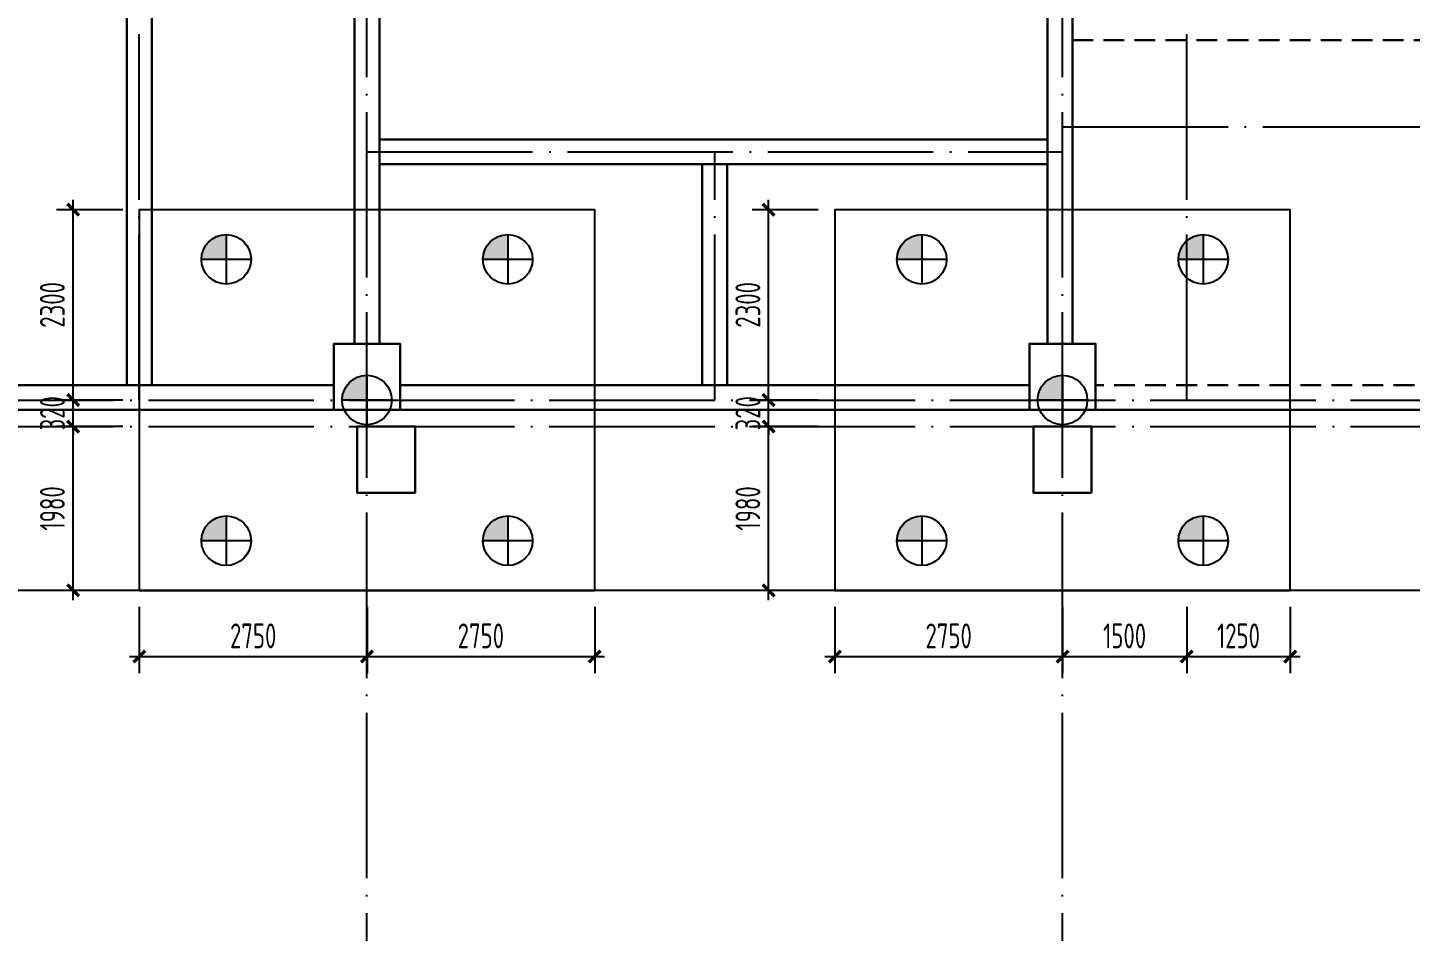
# Model space of a CAD drawing. Extents: x 2430613 to 2739493, y -1540945 to -971137.
# Drawn here: x 2494925 to 2511625, y -1296376 to -1285455 of the extents above; entities that cross this region are included whole.
import ezdxf

# ---------------------------------------------------------------- set-up
doc = ezdxf.new("R2010")
doc.units = 0
doc.header["$LTSCALE"] = 1000
doc.header["$MEASUREMENT"] = 0
doc.header["$PDMODE"] = 3
doc.header["$PDSIZE"] = 50
doc.linetypes.add('DOTE', pattern=[2.42, 2, -0.2, 0.02, -0.2])
doc.linetypes.add('HIDDEN', pattern=[0.375, 0.25, -0.125])
doc.layers.get('0').update_dxf_attribs({"linetype": 'CONTINUOUS'})
doc.layers.get('DEFPOINTS').update_dxf_attribs({"linetype": 'CONTINUOUS'})
for name, color, linetype, lineweight in [('0S-墙-不可见', 30, 'HIDDEN', 30), ('0S-墙-线', 30, 'CONTINUOUS', 30), ('0S-柱-线', 50, 'CONTINUOUS', 30)]:
    doc.layers.add(name, color=color, linetype=linetype, lineweight=lineweight)
for name, color, linetype in [('600直径桩', 4, 'CONTINUOUS'), ('COLU_DIM', 3, 'CONTINUOUS'), ('DOTE', 1, 'DOTE'), ('S1-SLAB-Finstructions', 255, 'CONTINUOUS'), ('承台', 2, 'CONTINUOUS')]:
    doc.layers.add(name, color=color, linetype=linetype)
doc.styles.add('TSSD_Dimension', font='Tssdeng.shx', dxfattribs={"width": 0.7, "bigfont": 'hztxt.shx'})
doc.dimstyles.new('TSSD_100_100', dxfattribs={"dimtxt": 300, "dimasz": 100, "dimexe": 200, "dimexo": 200, "dimgap": 100, "dimtad": 1, "dimdec": 0, "dimzin": 0, "dimdsep": 46, "dimtxsty": 'TSSD_Dimension', "dimblk": 'ARCHTICK', "dimcen": 0, "dimdle": 120, "dimclrt": 7, "dimazin": 0, "dimtfac": 1, "dimtdec": 0, "dimtix": 1, "dimtmove": 2, "dimatfit": 0, "dimldrblk": 'ARCHTICK', "dimfxl": 1, "dimtolj": 1, "dimtzin": 0, "dimarcsym": 0})

# ---------------------------------------------------------------- blocks, each defined once
blk = doc.blocks.new('_ArchTick')
at = {"color": 0, "linetype": 'ByBlock', "const_width": 0.4}
blk.add_lwpolyline([(-0.71, -0.71), (0.71, 0.71)], dxfattribs=at)
blk = doc.blocks.new('*D2043')
at = {"layer": 'COLU_DIM', "color": 0, "lineweight": -2, "transparency": 16777216}
for p, q in [((2496274, -1292455), (2496274, -1293255)), ((2499024, -1292455), (2499024, -1293255)), ((2496154, -1293055), (2499144, -1293055))]:
    blk.add_line(p, q, dxfattribs=at)
at = {"layer": 'DEFPOINTS', "color": 0, "transparency": 16777216}
for p in [(2496274, -1292255), (2499024, -1292255), (2499024, -1293055)]:
    blk.add_point(p, dxfattribs=at)
at = {"layer": 'COLU_DIM', "color": 0, "lineweight": -2, "transparency": 16777216, "xscale": 100, "yscale": 100, "zscale": 100, "rotation": 180}
blk.add_blockref('_ArchTick', (2496274, -1293055), dxfattribs=at)
at = {"layer": 'COLU_DIM', "color": 0, "lineweight": -2, "transparency": 16777216, "xscale": 100, "yscale": 100, "zscale": 100}
blk.add_blockref('_ArchTick', (2499024, -1293055), dxfattribs=at)
at = {"layer": 'COLU_DIM', "color": 7, "transparency": 16777216, "insert": (2497649, -1292805), "char_height": 300, "attachment_point": 5, "style": 'TSSD_Dimension'}
blk.add_mtext('\\A1;2750', dxfattribs=at)
blk = doc.blocks.new('*D2044')
at = {"layer": 'COLU_DIM', "color": 0, "lineweight": -2, "transparency": 16777216}
for p, q in [((2499024, -1292455), (2499024, -1293255)), ((2501774, -1292455), (2501774, -1293255)), ((2498904, -1293055), (2501894, -1293055))]:
    blk.add_line(p, q, dxfattribs=at)
at = {"layer": 'DEFPOINTS', "color": 0, "transparency": 16777216}
for p in [(2499024, -1292255), (2501774, -1292255), (2501774, -1293055)]:
    blk.add_point(p, dxfattribs=at)
at = {"layer": 'COLU_DIM', "color": 0, "lineweight": -2, "transparency": 16777216, "xscale": 100, "yscale": 100, "zscale": 100, "rotation": 180}
blk.add_blockref('_ArchTick', (2499024, -1293055), dxfattribs=at)
at = {"layer": 'COLU_DIM', "color": 0, "lineweight": -2, "transparency": 16777216, "xscale": 100, "yscale": 100, "zscale": 100}
blk.add_blockref('_ArchTick', (2501774, -1293055), dxfattribs=at)
at = {"layer": 'COLU_DIM', "color": 7, "transparency": 16777216, "insert": (2500399, -1292805), "char_height": 300, "attachment_point": 5, "style": 'TSSD_Dimension'}
blk.add_mtext('\\A1;2750', dxfattribs=at)
blk = doc.blocks.new('*D2045')
at = {"layer": 'COLU_DIM', "color": 0, "lineweight": -2, "transparency": 16777216}
for p, q in [((2495474, -1292375), (2495474, -1290155)), ((2496074, -1290275), (2495274, -1290275)), ((2496074, -1292255), (2495274, -1292255))]:
    blk.add_line(p, q, dxfattribs=at)
at = {"layer": 'DEFPOINTS', "color": 0, "transparency": 16777216}
for p in [(2495474, -1290275), (2496274, -1290275), (2496274, -1292255)]:
    blk.add_point(p, dxfattribs=at)
at = {"layer": 'COLU_DIM', "color": 0, "lineweight": -2, "transparency": 16777216, "xscale": 100, "yscale": 100, "zscale": 100}
for p, rotation in [((2495474, -1290275), 90), ((2495474, -1292255), 270)]:
    blk.add_blockref('_ArchTick', p, dxfattribs=dict(at, rotation=rotation))
at = {"layer": 'COLU_DIM', "color": 7, "transparency": 16777216, "insert": (2495224, -1291265), "char_height": 300, "attachment_point": 5, "rotation": 90, "style": 'TSSD_Dimension'}
blk.add_mtext('\\A1;1980', dxfattribs=at)
blk = doc.blocks.new('*D2046')
at = {"layer": 'COLU_DIM', "color": 0, "lineweight": -2, "transparency": 16777216}
for p, q in [((2495474, -1289955), (2495474, -1289855)), ((2496074, -1289955), (2495274, -1289955)), ((2495474, -1290275), (2495474, -1289955)), ((2496074, -1290275), (2495274, -1290275)), ((2495474, -1290275), (2495474, -1290375))]:
    blk.add_line(p, q, dxfattribs=at)
at = {"layer": 'DEFPOINTS', "color": 0, "transparency": 16777216}
for p in [(2495474, -1289955), (2496274, -1289955), (2496274, -1290275)]:
    blk.add_point(p, dxfattribs=at)
at = {"layer": 'COLU_DIM', "color": 0, "lineweight": -2, "transparency": 16777216, "xscale": 100, "yscale": 100, "zscale": 100}
for p, rotation in [((2495474, -1289955), 270), ((2495474, -1290275), 90)]:
    blk.add_blockref('_ArchTick', p, dxfattribs=dict(at, rotation=rotation))
at = {"layer": 'COLU_DIM', "color": 7, "transparency": 16777216, "insert": (2495224, -1290115), "char_height": 300, "attachment_point": 5, "rotation": 90, "style": 'TSSD_Dimension'}
blk.add_mtext('\\A1;320', dxfattribs=at)
blk = doc.blocks.new('*D2047')
at = {"layer": 'COLU_DIM', "color": 0, "lineweight": -2, "transparency": 16777216}
for p, q in [((2495474, -1290075), (2495474, -1287535)), ((2496074, -1287655), (2495274, -1287655)), ((2496074, -1289955), (2495274, -1289955))]:
    blk.add_line(p, q, dxfattribs=at)
at = {"layer": 'DEFPOINTS', "color": 0, "transparency": 16777216}
for p in [(2495474, -1287655), (2496274, -1287655), (2496274, -1289955)]:
    blk.add_point(p, dxfattribs=at)
at = {"layer": 'COLU_DIM', "color": 0, "lineweight": -2, "transparency": 16777216, "xscale": 100, "yscale": 100, "zscale": 100}
for p, rotation in [((2495474, -1287655), 90), ((2495474, -1289955), 270)]:
    blk.add_blockref('_ArchTick', p, dxfattribs=dict(at, rotation=rotation))
at = {"layer": 'COLU_DIM', "color": 7, "transparency": 16777216, "insert": (2495224, -1288805), "char_height": 300, "attachment_point": 5, "rotation": 90, "style": 'TSSD_Dimension'}
blk.add_mtext('\\A1;2300', dxfattribs=at)
blk = doc.blocks.new('*D2048')
at = {"layer": 'COLU_DIM', "color": 0, "lineweight": -2, "transparency": 16777216}
for p, q in [((2504674, -1292455), (2504674, -1293255)), ((2507424, -1292455), (2507424, -1293255)), ((2504554, -1293055), (2507544, -1293055))]:
    blk.add_line(p, q, dxfattribs=at)
at = {"layer": 'DEFPOINTS', "color": 0, "transparency": 16777216}
for p in [(2504674, -1292255), (2507424, -1292255), (2507424, -1293055)]:
    blk.add_point(p, dxfattribs=at)
at = {"layer": 'COLU_DIM', "color": 0, "lineweight": -2, "transparency": 16777216, "xscale": 100, "yscale": 100, "zscale": 100, "rotation": 180}
blk.add_blockref('_ArchTick', (2504674, -1293055), dxfattribs=at)
at = {"layer": 'COLU_DIM', "color": 0, "lineweight": -2, "transparency": 16777216, "xscale": 100, "yscale": 100, "zscale": 100}
blk.add_blockref('_ArchTick', (2507424, -1293055), dxfattribs=at)
at = {"layer": 'COLU_DIM', "color": 7, "transparency": 16777216, "insert": (2506049, -1292805), "char_height": 300, "attachment_point": 5, "style": 'TSSD_Dimension'}
blk.add_mtext('\\A1;2750', dxfattribs=at)
blk = doc.blocks.new('*D2049')
at = {"layer": 'COLU_DIM', "color": 0, "lineweight": -2, "transparency": 16777216}
for p, q in [((2507424, -1292455), (2507424, -1293255)), ((2508924, -1292455), (2508924, -1293255)), ((2507304, -1293055), (2509044, -1293055))]:
    blk.add_line(p, q, dxfattribs=at)
at = {"layer": 'DEFPOINTS', "color": 0, "transparency": 16777216}
for p in [(2507424, -1292255), (2508924, -1292255), (2508924, -1293055)]:
    blk.add_point(p, dxfattribs=at)
at = {"layer": 'COLU_DIM', "color": 0, "lineweight": -2, "transparency": 16777216, "xscale": 100, "yscale": 100, "zscale": 100, "rotation": 180}
blk.add_blockref('_ArchTick', (2507424, -1293055), dxfattribs=at)
at = {"layer": 'COLU_DIM', "color": 0, "lineweight": -2, "transparency": 16777216, "xscale": 100, "yscale": 100, "zscale": 100}
blk.add_blockref('_ArchTick', (2508924, -1293055), dxfattribs=at)
at = {"layer": 'COLU_DIM', "color": 7, "transparency": 16777216, "insert": (2508174, -1292805), "char_height": 300, "attachment_point": 5, "style": 'TSSD_Dimension'}
blk.add_mtext('\\A1;1500', dxfattribs=at)
blk = doc.blocks.new('*D2050')
at = {"layer": 'COLU_DIM', "color": 0, "lineweight": -2, "transparency": 16777216}
for p, q in [((2508924, -1292455), (2508924, -1293255)), ((2510174, -1292455), (2510174, -1293255)), ((2508804, -1293055), (2510294, -1293055))]:
    blk.add_line(p, q, dxfattribs=at)
at = {"layer": 'DEFPOINTS', "color": 0, "transparency": 16777216}
for p in [(2508924, -1292255), (2510174, -1292255), (2510174, -1293055)]:
    blk.add_point(p, dxfattribs=at)
at = {"layer": 'COLU_DIM', "color": 0, "lineweight": -2, "transparency": 16777216, "xscale": 100, "yscale": 100, "zscale": 100, "rotation": 180}
blk.add_blockref('_ArchTick', (2508924, -1293055), dxfattribs=at)
at = {"layer": 'COLU_DIM', "color": 0, "lineweight": -2, "transparency": 16777216, "xscale": 100, "yscale": 100, "zscale": 100}
blk.add_blockref('_ArchTick', (2510174, -1293055), dxfattribs=at)
at = {"layer": 'COLU_DIM', "color": 7, "transparency": 16777216, "insert": (2509549, -1292805), "char_height": 300, "attachment_point": 5, "style": 'TSSD_Dimension'}
blk.add_mtext('\\A1;1250', dxfattribs=at)
blk = doc.blocks.new('*D2051')
at = {"layer": 'COLU_DIM', "color": 0, "lineweight": -2, "transparency": 16777216}
for p, q in [((2503874, -1292375), (2503874, -1290155)), ((2504474, -1290275), (2503674, -1290275)), ((2504474, -1292255), (2503674, -1292255))]:
    blk.add_line(p, q, dxfattribs=at)
at = {"layer": 'DEFPOINTS', "color": 0, "transparency": 16777216}
for p in [(2503874, -1290275), (2504674, -1290275), (2504674, -1292255)]:
    blk.add_point(p, dxfattribs=at)
at = {"layer": 'COLU_DIM', "color": 0, "lineweight": -2, "transparency": 16777216, "xscale": 100, "yscale": 100, "zscale": 100}
for p, rotation in [((2503874, -1290275), 90), ((2503874, -1292255), 270)]:
    blk.add_blockref('_ArchTick', p, dxfattribs=dict(at, rotation=rotation))
at = {"layer": 'COLU_DIM', "color": 7, "transparency": 16777216, "insert": (2503624, -1291265), "char_height": 300, "attachment_point": 5, "rotation": 90, "style": 'TSSD_Dimension'}
blk.add_mtext('\\A1;1980', dxfattribs=at)
blk = doc.blocks.new('*D2052')
at = {"layer": 'COLU_DIM', "color": 0, "lineweight": -2, "transparency": 16777216}
for p, q in [((2503874, -1289955), (2503874, -1289855)), ((2504474, -1289955), (2503674, -1289955)), ((2503874, -1290275), (2503874, -1289955)), ((2504474, -1290275), (2503674, -1290275)), ((2503874, -1290275), (2503874, -1290375))]:
    blk.add_line(p, q, dxfattribs=at)
at = {"layer": 'DEFPOINTS', "color": 0, "transparency": 16777216}
for p in [(2503874, -1289955), (2504674, -1289955), (2504674, -1290275)]:
    blk.add_point(p, dxfattribs=at)
at = {"layer": 'COLU_DIM', "color": 0, "lineweight": -2, "transparency": 16777216, "xscale": 100, "yscale": 100, "zscale": 100}
for p, rotation in [((2503874, -1289955), 270), ((2503874, -1290275), 90)]:
    blk.add_blockref('_ArchTick', p, dxfattribs=dict(at, rotation=rotation))
at = {"layer": 'COLU_DIM', "color": 7, "transparency": 16777216, "insert": (2503624, -1290115), "char_height": 300, "attachment_point": 5, "rotation": 90, "style": 'TSSD_Dimension'}
blk.add_mtext('\\A1;320', dxfattribs=at)
blk = doc.blocks.new('*D2053')
at = {"layer": 'COLU_DIM', "color": 0, "lineweight": -2, "transparency": 16777216}
for p, q in [((2503874, -1290075), (2503874, -1287535)), ((2504474, -1287655), (2503674, -1287655)), ((2504474, -1289955), (2503674, -1289955))]:
    blk.add_line(p, q, dxfattribs=at)
at = {"layer": 'DEFPOINTS', "color": 0, "transparency": 16777216}
for p in [(2503874, -1287655), (2504674, -1287655), (2504674, -1289955)]:
    blk.add_point(p, dxfattribs=at)
at = {"layer": 'COLU_DIM', "color": 0, "lineweight": -2, "transparency": 16777216, "xscale": 100, "yscale": 100, "zscale": 100}
for p, rotation in [((2503874, -1287655), 90), ((2503874, -1289955), 270)]:
    blk.add_blockref('_ArchTick', p, dxfattribs=dict(at, rotation=rotation))
at = {"layer": 'COLU_DIM', "color": 7, "transparency": 16777216, "insert": (2503624, -1288805), "char_height": 300, "attachment_point": 5, "rotation": 90, "style": 'TSSD_Dimension'}
blk.add_mtext('\\A1;2300', dxfattribs=at)

msp = doc.modelspace()

# ---------------------------------------------------------------- hatches: boundary and pattern name
at = {"layer": '600直径桩'}
h = msp.add_hatch(color=251, dxfattribs=at)
h.dxf.hatch_style = 1
h.paths.add_polyline_path([(2497323.644, -1287954.728, 0.414213562), (2497023.644, -1288254.728), (2497323.644, -1288254.728)])
h = msp.add_hatch(color=251, dxfattribs=at)
h.dxf.hatch_style = 1
h.paths.add_polyline_path([(2500723.644, -1287954.728, 0.414213562), (2500423.644, -1288254.728), (2500723.644, -1288254.728)])
h = msp.add_hatch(color=251, dxfattribs=at)
h.dxf.hatch_style = 1
h.paths.add_polyline_path([(2505723.644, -1287954.728, 0.414213562), (2505423.644, -1288254.728), (2505723.644, -1288254.728)])
h = msp.add_hatch(color=251, dxfattribs=at)
h.dxf.hatch_style = 1
h.paths.add_polyline_path([(2509123.644, -1287954.728, 0.414213562), (2508823.644, -1288254.728), (2509123.644, -1288254.728)])
h = msp.add_hatch(color=251, dxfattribs=at)
h.dxf.hatch_style = 1
h.paths.add_polyline_path([(2499023.644, -1289654.728, 0.414213562), (2498723.644, -1289954.728), (2499023.644, -1289954.728)])
h = msp.add_hatch(color=251, dxfattribs=at)
h.dxf.hatch_style = 1
h.paths.add_polyline_path([(2507423.644, -1289654.728, 0.414213562), (2507123.644, -1289954.728), (2507423.644, -1289954.728)])
h = msp.add_hatch(color=251, dxfattribs=at)
h.dxf.hatch_style = 1
h.paths.add_polyline_path([(2497323.644, -1291354.728, 0.414213562), (2497023.644, -1291654.728), (2497323.644, -1291654.728)])
h = msp.add_hatch(color=251, dxfattribs=at)
h.dxf.hatch_style = 1
h.paths.add_polyline_path([(2500723.644, -1291354.728, 0.414213562), (2500423.644, -1291654.728), (2500723.644, -1291654.728)])
h = msp.add_hatch(color=251, dxfattribs=at)
h.dxf.hatch_style = 1
h.paths.add_polyline_path([(2505723.644, -1291354.728, 0.414213562), (2505423.644, -1291654.728), (2505723.644, -1291654.728)])
h = msp.add_hatch(color=251, dxfattribs=at)
h.dxf.hatch_style = 1
h.paths.add_polyline_path([(2509123.644, -1291354.728, 0.414213562), (2508823.644, -1291654.728), (2509123.644, -1291654.728)])

# ---------------------------------------------------------------- linework, layer by layer
at = {"layer": '0S-墙-不可见'}
for p, q in [((2507543.644, -1285604.728), (2507543.644, -1289274.73)), ((2507543.644, -1285604.728), (2515673.644, -1285604.728)), ((2515423.644, -1289774.728), (2507823.644, -1289774.728))]:
    msp.add_line(p, q, dxfattribs=at)
at = {"layer": '0S-墙-线'}
for p, q in [((2496123.644, -1280104.729), (2496123.644, -1289774.728)), ((2496123.644, -1280104.729), (2496123.644, -1289774.728)), ((2496423.644, -1280104.729), (2496423.644, -1289774.728)), ((2496423.644, -1280104.729), (2496423.644, -1289774.728)), ((2498873.644, -1280404.73), (2498873.644, -1289274.73)), ((2498873.644, -1280404.73), (2498873.644, -1289274.73)), ((2499173.644, -1280404.73), (2499173.644, -1289274.73)), ((2499173.644, -1280404.73), (2499173.644, -1286804.728)), ((2507243.644, -1280404.73), (2507243.644, -1289274.73)), ((2507243.644, -1280404.73), (2507243.644, -1286804.728)), ((2507543.644, -1280404.73), (2507543.644, -1289274.73)), ((2507243.644, -1286804.728), (2499173.644, -1286804.728)), ((2507243.644, -1286804.728), (2499173.644, -1286804.728)), ((2507243.644, -1287104.728), (2499173.644, -1287104.728)), ((2499173.644, -1287104.728), (2499173.644, -1289274.73)), ((2503073.644, -1287104.728), (2499173.644, -1287104.728)), ((2503073.644, -1287104.73), (2503073.644, -1289774.728)), ((2503073.644, -1287104.73), (2503073.644, -1289774.728)), ((2507243.644, -1287104.728), (2503373.644, -1287104.728)), ((2503373.644, -1287104.73), (2503373.644, -1289774.728)), ((2503373.644, -1287104.73), (2503373.644, -1289774.728)), ((2507243.644, -1287104.728), (2507243.644, -1289274.73)), ((2498623.644, -1289774.728), (2491023.644, -1289774.728)), ((2496123.644, -1289774.728), (2493673.644, -1289774.728)), ((2498623.644, -1289774.728), (2496423.644, -1289774.728)), ((2507023.644, -1289774.728), (2499423.644, -1289774.728)), ((2503073.644, -1289774.728), (2499423.644, -1289774.728)), ((2507023.644, -1289774.728), (2503373.644, -1289774.728)), ((2498623.644, -1290074.728), (2491023.644, -1290074.728)), ((2498623.644, -1290074.728), (2491023.644, -1290074.728)), ((2507023.644, -1290074.728), (2499423.644, -1290074.728)), ((2507023.644, -1290074.728), (2499423.644, -1290074.728)), ((2515423.644, -1290074.728), (2507823.644, -1290074.728))]:
    msp.add_line(p, q, dxfattribs=at)
at = {"layer": '0S-柱-线'}
for points in [[(2499423.644, -1290074.73), (2499423.644, -1289274.73), (2498623.644, -1289274.73), (2498623.644, -1290074.73)], [(2499423.644, -1290074.73), (2499423.644, -1289274.73), (2498623.644, -1289274.73), (2498623.644, -1290074.73)], [(2507823.644, -1290074.73), (2507823.644, -1289274.73), (2507023.644, -1289274.73), (2507023.644, -1290074.73)], [(2507823.644, -1290074.73), (2507823.644, -1289274.73), (2507023.644, -1289274.73), (2507023.644, -1290074.73)], [(2499603.644, -1291074.728), (2499603.644, -1290274.728), (2498903.644, -1290274.728), (2498903.644, -1291074.728)], [(2507773.644, -1291074.728), (2507773.644, -1290274.728), (2507073.644, -1290274.728), (2507073.644, -1291074.728)]]:
    msp.add_lwpolyline(points, close=True, dxfattribs=at)
at = {"layer": '600直径桩', "color": 251}
for p, q in [((2497323.644, -1287954.728), (2497323.644, -1288554.728)), ((2500723.644, -1287954.728), (2500723.644, -1288554.728)), ((2505723.644, -1287954.728), (2505723.644, -1288554.728)), ((2509123.644, -1287954.728), (2509123.644, -1288554.728)), ((2497623.644, -1288254.728), (2497023.644, -1288254.728)), ((2501023.644, -1288254.728), (2500423.644, -1288254.728)), ((2506023.644, -1288254.728), (2505423.644, -1288254.728)), ((2509423.644, -1288254.728), (2508823.644, -1288254.728)), ((2499023.644, -1289654.728), (2499023.644, -1290254.728)), ((2507423.644, -1289654.728), (2507423.644, -1290254.728)), ((2499323.644, -1289954.728), (2498723.644, -1289954.728)), ((2507723.644, -1289954.728), (2507123.644, -1289954.728)), ((2497323.644, -1291354.728), (2497323.644, -1291954.728)), ((2500723.644, -1291354.728), (2500723.644, -1291954.728)), ((2505723.644, -1291354.728), (2505723.644, -1291954.728)), ((2509123.644, -1291354.728), (2509123.644, -1291954.728)), ((2497623.644, -1291654.728), (2497023.644, -1291654.728)), ((2501023.644, -1291654.728), (2500423.644, -1291654.728)), ((2506023.644, -1291654.728), (2505423.644, -1291654.728)), ((2509423.644, -1291654.728), (2508823.644, -1291654.728))]:
    msp.add_line(p, q, dxfattribs=at)
for centre in [(2497323.644, -1288254.728), (2500723.644, -1288254.728), (2505723.644, -1288254.728), (2509123.644, -1288254.728), (2499023.644, -1289954.728), (2507423.644, -1289954.728), (2497323.644, -1291654.728), (2500723.644, -1291654.728), (2505723.644, -1291654.728), (2509123.644, -1291654.728)]:
    msp.add_circle(centre, 300, dxfattribs=at)
at = {"layer": 'DOTE'}
for p, q in [((2499023.644, -1310254.728), (2499023.644, -1193054.728)), ((2507423.644, -1310254.728), (2507423.644, -1193054.728)), ((2496273.644, -1289954.728), (2496273.644, -1269954.728)), ((2508923.644, -1289954.728), (2508923.644, -1269954.728)), ((2507423.644, -1286654.728), (2515823.644, -1286654.728)), ((2499023.644, -1286954.728), (2507423.644, -1286954.728)), ((2503223.644, -1289954.728), (2503223.644, -1286954.728)), ((2462503.644, -1289954.728), (2570723.644, -1289954.728)), ((2462503.644, -1290274.728), (2570723.644, -1290274.728))]:
    msp.add_line(p, q, dxfattribs=at)
at = {"layer": 'S1-SLAB-Finstructions', "color": 2}
msp.add_lwpolyline([(2526823.644, -1292254.724), (2471203.644, -1292254.732), (2471203.644, -1268334.728), (2487943.644, -1268334.726), (2487943.644, -1266884.728), (2493303.644, -1266884.728), (2493303.644, -1268334.725), (2496343.644, -1268334.725), (2496343.644, -1266884.728), (2501703.644, -1266884.728), (2501703.644, -1268334.724), (2504423.644, -1268334.724), (2504423.644, -1267284.728), (2510423.644, -1267284.728), (2510423.644, -1268334.723), (2513143.644, -1268334.722), (2513143.644, -1266884.728), (2518503.644, -1266884.728), (2518503.644, -1268334.722), (2521463.644, -1268334.721), (2521463.644, -1266884.728), (2526823.644, -1266884.728)], close=True, dxfattribs=at)
at = {"layer": '承台', "color": 2}
for points in [[(2496273.644, -1292254.728), (2501773.644, -1292254.728), (2501773.644, -1287654.728), (2496273.644, -1287654.728)], [(2504673.644, -1292254.728), (2510173.644, -1292254.728), (2510173.644, -1287654.728), (2504673.644, -1287654.728)]]:
    msp.add_lwpolyline(points, close=True, dxfattribs=at)

# ---------------------------------------------------------------- dimensions: what is measured, and where the dimension line sits
at = {"layer": 'COLU_DIM', "color": 3}
for base, p1, p2, picture, middle in [((2495473.644, -1287654.728), (2496273.644, -1289954.728), (2496273.644, -1287654.728), '*D2047', (2495223.644, -1288804.728)), ((2503873.644, -1287654.728), (2504673.644, -1289954.728), (2504673.644, -1287654.728), '*D2053', (2503623.644, -1288804.728)), ((2495473.644, -1289954.728), (2496273.644, -1290274.728), (2496273.644, -1289954.728), '*D2046', (2495223.644, -1290114.728)), ((2503873.644, -1289954.728), (2504673.644, -1290274.728), (2504673.644, -1289954.728), '*D2052', (2503623.644, -1290114.728)), ((2495473.644, -1290274.728), (2496273.644, -1292254.728), (2496273.644, -1290274.728), '*D2045', (2495223.644, -1291264.728)), ((2503873.644, -1290274.728), (2504673.644, -1292254.728), (2504673.644, -1290274.728), '*D2051', (2503623.644, -1291264.728))]:
    dim = msp.add_linear_dim(base=base, p1=p1, p2=p2, angle=90, dimstyle='TSSD_100_100', dxfattribs=at)
    dim.commit()
    dim.dimension.update_dxf_attribs({"geometry": picture, "text_midpoint": middle})
for base, p1, p2, picture, middle in [((2499023.644, -1293054.728), (2496273.644, -1292254.728), (2499023.644, -1292254.728), '*D2043', (2497648.644, -1292804.728)), ((2501773.644, -1293054.728), (2499023.644, -1292254.728), (2501773.644, -1292254.728), '*D2044', (2500398.644, -1292804.728)), ((2507423.644, -1293054.728), (2504673.644, -1292254.728), (2507423.644, -1292254.728), '*D2048', (2506048.644, -1292804.728)), ((2508923.644, -1293054.728), (2507423.644, -1292254.728), (2508923.644, -1292254.728), '*D2049', (2508173.644, -1292804.728)), ((2510173.644, -1293054.728), (2508923.644, -1292254.728), (2510173.644, -1292254.728), '*D2050', (2509548.644, -1292804.728))]:
    dim = msp.add_linear_dim(base=base, p1=p1, p2=p2, dimstyle='TSSD_100_100', dxfattribs=at)
    dim.commit()
    dim.dimension.update_dxf_attribs({"geometry": picture, "text_midpoint": middle})

doc.saveas('drawing.dxf')
